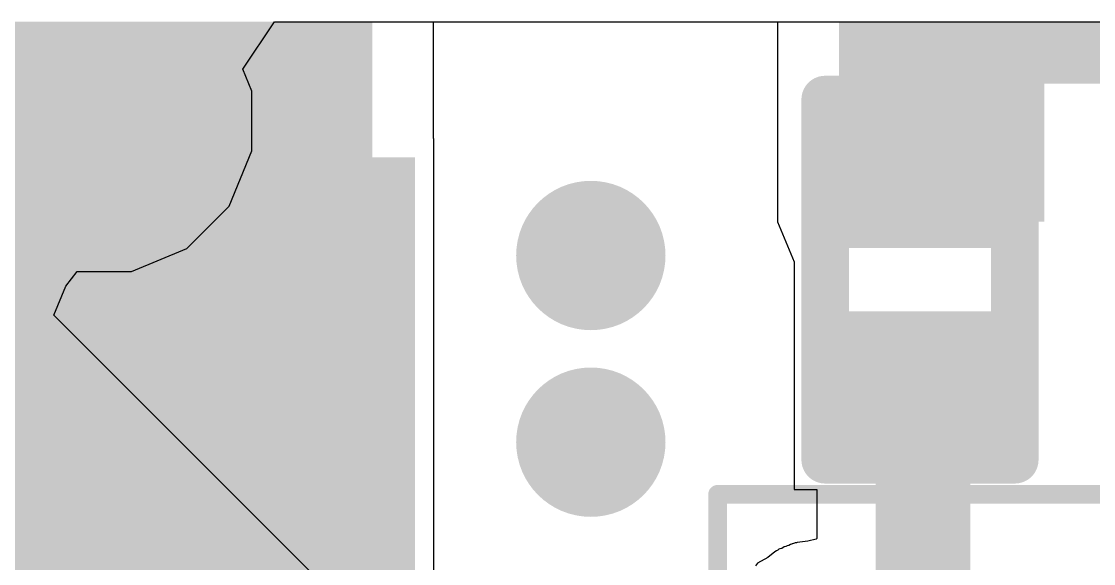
# Model space of a CAD drawing. Header units: inches. Extents: x -0.01 to 1.52, y -0.01 to 0.64.
# Drawn here: x 0.3941 to 0.5072, y 0.4248 to 0.482 of the extents above; entities that cross this region are included whole.
import ezdxf

# ---------------------------------------------------------------- set-up
doc = ezdxf.new("R2010")
doc.units = ezdxf.units.IN
doc.header["$MEASUREMENT"] = 0
for name, color, linetype in [('Bottom Layer', 5, 'Continuous'), ('Mechanical 15', 56, 'Continuous'), ('Top Layer', 1, 'Continuous'), ('Top Overlay', 2, 'Continuous'), ('Top Paste', 8, 'Continuous'), ('Top Solder', 216, 'Continuous'), ('Via Holes', 16, 'Continuous')]:
    doc.layers.add(name, color=color, linetype=linetype)

# ---------------------------------------------------------------- blocks, each defined once
blk = doc.blocks.new('IC_TPS63900DSKR_16')
at = {"layer": 'Mechanical 15'}
for points in [[(-0.0669291, -0.0590551, 0.0019685, 0.0019685, 0), (-0.0669291, 0.0590551, 0.0019685, 0.0019685, 0)], [(-0.0669291, 0.0590551, 0.0019685, 0.0019685, 0), (0.0669291, 0.0590551, 0.0019685, 0.0019685, 0)]]:
    blk.add_lwpolyline(points, format="xyseb", dxfattribs=at)
blk.add_lwpolyline([(-0.0674212, 0.0590551, 0.0009842, 0.0009842, 1), (-0.066437, 0.0590551, 0.0009842, 0.0009842, 1)], format="xyseb", close=True, dxfattribs=at)
blk.add_lwpolyline([(-0.0674212, 0.0590551, 0.0009842, 0.0009842, 1), (-0.066437, 0.0590551, 0.0009842, 0.0009842, 1)], format="xyseb", close=True, dxfattribs=at)
blk = doc.blocks.new('SMA_18')
at = {"layer": 'Top Layer'}
blk.add_hatch(color=1, dxfattribs=at).paths.add_polyline_path([(0.0295276, 0.03346455), (0.1279528, 0.03346455), (0.1279528, -0.03346455), (0.0295276, -0.03346455)])
at = {"layer": 'Top Paste'}
blk.add_hatch(color=8, dxfattribs=at).paths.add_polyline_path([(0.0295276, 0.03346455), (0.1279528, 0.03346455), (0.1279528, -0.03346455), (0.0295276, -0.03346455)])
at = {"layer": 'Top Solder'}
blk.add_hatch(color=216, dxfattribs=at).paths.add_polyline_path([(0.0255276, 0.03746455), (0.1319528, 0.03746455), (0.1319528, -0.03746455), (0.0255276, -0.03746455)])
blk = doc.blocks.new('R___0201_22')
at = {"layer": 'Top Layer'}
for points in [[(-0.01614165, 0.00728345), (-0.00551175, 0.00728345), (-0.00551175, -0.00728345), (-0.01614165, -0.00728345)], [(0.00551185, 0.00728345), (0.01614175, 0.00728345), (0.01614175, -0.00728345), (0.00551185, -0.00728345)]]:
    blk.add_hatch(color=1, dxfattribs=at).paths.add_polyline_path(points)
at = {"layer": 'Top Paste'}
for points in [[(-0.01614165, 0.00728345), (-0.00551175, 0.00728345), (-0.00551175, -0.00728345), (-0.01614165, -0.00728345)], [(0.00551185, 0.00728345), (0.01614175, 0.00728345), (0.01614175, -0.00728345), (0.00551185, -0.00728345)]]:
    blk.add_hatch(color=8, dxfattribs=at).paths.add_polyline_path(points)
at = {"layer": 'Top Solder'}
for points in [[(-0.01830705, 0.00944885), (-0.00334635, 0.00944885), (-0.00334635, -0.00944885), (-0.01830705, -0.00944885)], [(0.00334645, 0.00944885), (0.01830715, 0.00944885), (0.01830715, -0.00944885), (0.00334645, -0.00944885)]]:
    blk.add_hatch(color=216, dxfattribs=at).paths.add_polyline_path(points)
at = {"layer": 'Top Overlay'}
for points in [[(-0.019, 0.01, 0.005, 0.005, 0), (0.019, 0.01, 0.005, 0.005, 0)], [(-0.019, 0.01, 0.005, 0.005, 0), (-0.019, -0.01, 0.005, 0.005, 0)], [(0.019, 0.01, 0.005, 0.005, 0), (0.019, -0.01, 0.005, 0.005, 0)], [(-0.019, -0.01, 0.005, 0.005, 0), (0.019, -0.01, 0.005, 0.005, 0)]]:
    blk.add_lwpolyline(points, format="xyseb", dxfattribs=at)
for points in [[(-0.02025, 0.01, 0.0025, 0.0025, 1), (-0.01775, 0.01, 0.0025, 0.0025, 1)], [(-0.02025, 0.01, 0.0025, 0.0025, 1), (-0.01775, 0.01, 0.0025, 0.0025, 1)], [(0.01775, 0.01, 0.0025, 0.0025, 1), (0.02025, 0.01, 0.0025, 0.0025, 1)], [(0.01775, 0.01, 0.0025, 0.0025, 1), (0.02025, 0.01, 0.0025, 0.0025, 1)], [(-0.02025, -0.01, 0.0025, 0.0025, 1), (-0.01775, -0.01, 0.0025, 0.0025, 1)], [(-0.02025, -0.01, 0.0025, 0.0025, 1), (-0.01775, -0.01, 0.0025, 0.0025, 1)], [(0.01775, -0.01, 0.0025, 0.0025, 1), (0.02025, -0.01, 0.0025, 0.0025, 1)], [(0.01775, -0.01, 0.0025, 0.0025, 1), (0.02025, -0.01, 0.0025, 0.0025, 1)]]:
    blk.add_lwpolyline(points, format="xyseb", close=True, dxfattribs=at)

msp = doc.modelspace()

# ---------------------------------------------------------------- hatches: boundary and pattern name
at = {"layer": 'Bottom Layer'}
h = msp.add_hatch(color=5, dxfattribs=at)
edge = h.paths.add_edge_path()
edge.add_arc((0.4025591, 0.4714567), 0.007874, 0, 360)
h = msp.add_hatch(color=5, dxfattribs=at)
edge = h.paths.add_edge_path()
edge.add_arc((0.4541528, 0.4572717), 0.007874, 0, 360)
h = msp.add_hatch(color=5, dxfattribs=at)
edge = h.paths.add_edge_path()
edge.add_arc((0.4541528, 0.4375867), 0.007874, 0, 360)
at = {"layer": 'Top Layer'}
for points in [[(0.3877953, 0.4399606), (0.4311023, 0.4399606), (0.4311023, 0.4819474), (0.3877953, 0.4819474)], [(0.480315, 0.4608302), (0.5019684, 0.4608302), (0.5019684, 0.4819546), (0.480315, 0.4819546)], [(0.480315, 0.4753937), (0.5915354, 0.4753937), (0.5915354, 0.4819245), (0.480315, 0.4819245)], [(0.3326772, 0.3494094), (0.4311024, 0.3494094), (0.4311024, 0.4606298), (0.3326772, 0.4606298)]]:
    msp.add_hatch(color=1, dxfattribs=at).paths.add_polyline_path(points)
h = msp.add_hatch(color=1, dxfattribs=at)
edge = h.paths.add_edge_path()
edge.add_arc((0.4025591, 0.4714567), 0.007874, 0, 360)
h = msp.add_hatch(color=1, dxfattribs=at)
edge = h.paths.add_edge_path()
edge.add_arc((0.4541528, 0.4572717), 0.007874, 0, 360)
h = msp.add_hatch(color=1, dxfattribs=at)
edge = h.paths.add_edge_path()
edge.add_arc((0.4541528, 0.4375867), 0.007874, 0, 360)
at = {"layer": 'Via Holes'}
h = msp.add_hatch(color=7, dxfattribs=at)
edge = h.paths.add_edge_path()
edge.add_arc((0.4025591, 0.4714567), 0.003937, 0, 360)
h = msp.add_hatch(color=7, dxfattribs=at)
edge = h.paths.add_edge_path()
edge.add_arc((0.4541528, 0.4572717), 0.003937, 0, 360)
h = msp.add_hatch(color=7, dxfattribs=at)
edge = h.paths.add_edge_path()
edge.add_arc((0.4541528, 0.4375867), 0.003937, 0, 360)

# ---------------------------------------------------------------- linework, layer by layer
at = {"layer": 'Bottom Layer'}
for p, q in [((0.4174651, 0.4769305), (0.420806, 0.4819305)), ((0.420806, 0.4819305), (1.1417322, 0.4819304)), ((0.4184252, 0.4746127), (0.4174651, 0.4769305)), ((0.4184252, 0.4683007), (0.4184252, 0.4746127)), ((0.4160097, 0.4624693), (0.4184252, 0.4683007)), ((0.4115465, 0.4580061), (0.4160097, 0.4624693)), ((0.4057151, 0.4555906), (0.4115465, 0.4580061)), ((0.3987844, 0.4540528), (0.3999961, 0.4555906)), ((0.3999961, 0.4555906), (0.4057151, 0.4555906)), ((0.3975444, 0.4509712), (0.3987844, 0.4540528)), ((0.5521341, 0.2963816), (0.3975444, 0.4509712))]:
    msp.add_line(p, q, dxfattribs=at)
for points in [[(0.1338583, 0.4714567, 0.0059843, 0.0059843, 0), (0.4025591, 0.4714567, 0.0059843, 0.0059843, 0)], [(0.3809055, 0.4517717, 0.01, 0.01, 0), (0.5474951, 0.2851821, 0.01, 0.01, 0)]]:
    msp.add_lwpolyline(points, format="xyseb", dxfattribs=at)
msp.add_lwpolyline([(0.401063, 0.4714567, 0.0029921, 0.0029921, 1), (0.4040552, 0.4714567, 0.0029921, 0.0029921, 1)], format="xyseb", close=True, dxfattribs=at)
at = {"layer": 'Top Layer'}
for p, q in [((0.4375798, 0.4819305), (0.4738376, 0.4819305)), ((0.4375798, 0.469603), (0.4375798, 0.4819305)), ((0.4738376, 0.4819305), (0.4738376, 0.4608302)), ((0.4375944, 0.469603), (0.4375798, 0.469603)), ((0.4375944, 0.3907054), (0.4375944, 0.469603)), ((0.4738376, 0.4608302), (0.4755904, 0.4565986)), ((0.4755904, 0.4565986), (0.4755904, 0.4325986)), ((0.4755904, 0.4325986), (0.4779736, 0.4325986)), ((0.4779736, 0.4325986), (0.4779736, 0.4274364)), ((0.4779042, 0.4273753), (0.4770355, 0.4271379)), ((0.4779736, 0.4274364), (0.4779042, 0.4273753)), ((0.4737912, 0.426169), (0.4737125, 0.4261297)), ((0.4738598, 0.4261878), (0.4737912, 0.426169)), ((0.4739881, 0.4262872), (0.4738598, 0.4261878)), ((0.4740668, 0.4263265), (0.4739881, 0.4262872)), ((0.4742839, 0.4263858), (0.4740668, 0.4263265)), ((0.4745233, 0.4265458), (0.4742839, 0.4263858)), ((0.47472, 0.4265849), (0.4745233, 0.4265458)), ((0.4748382, 0.4266639), (0.47472, 0.4265849)), ((0.4750305, 0.4267022), (0.4748382, 0.4266639)), ((0.4751984, 0.4267979), (0.4750305, 0.4267022)), ((0.4753165, 0.4268373), (0.4751984, 0.4267979)), ((0.4753291, 0.4268389), (0.4753165, 0.4268373)), ((0.4753952, 0.4268766), (0.4753291, 0.4268389)), ((0.4755133, 0.426916), (0.4753952, 0.4268766)), ((0.4756401, 0.426932), (0.4755133, 0.426916)), ((0.4757102, 0.4269554), (0.4756401, 0.426932)), ((0.4758373, 0.4269715), (0.4757102, 0.4269554)), ((0.4759144, 0.4269971), (0.4758373, 0.4269715)), ((0.4770355, 0.4271379), (0.4759144, 0.4269971)), ((0.4728211, 0.4254419), (0.4717428, 0.4248269)), ((0.4735596, 0.4260139), (0.4728211, 0.4254419)), ((0.4735695, 0.4260188), (0.4735596, 0.4260139)), ((0.4737125, 0.4261297), (0.4735695, 0.4260188)), ((0.4717428, 0.4248269), (0.471519, 0.4245384))]:
    msp.add_line(p, q, dxfattribs=at)
for points in [[(0.4888581, 0.4438978, 0.01, 0.01, 0), (0.4891731, 0.4435828, 0.01, 0.01, 0)], [(0.4891731, 0.3927165, 0.01, 0.01, 0), (0.4891731, 0.4435828, 0.01, 0.01, 0)]]:
    msp.add_lwpolyline(points, format="xyseb", dxfattribs=at)
for points in [[(0.4863581, 0.4438978, 0.005, 0.005, 1), (0.4913581, 0.4438978, 0.005, 0.005, 1)], [(0.4866731, 0.4435828, 0.005, 0.005, 1), (0.4916731, 0.4435828, 0.005, 0.005, 1)], [(0.4866731, 0.4435828, 0.005, 0.005, 1), (0.4916731, 0.4435828, 0.005, 0.005, 1)]]:
    msp.add_lwpolyline(points, format="xyseb", close=True, dxfattribs=at)

# ---------------------------------------------------------------- block references
for name, p in [('SMA_18', (0.3036573, 0.4301542)), ('IC_TPS63900DSKR_16', (0.5344487, 0.3730315))]:
    msp.add_blockref(name, p)
at = {"rotation": 90}
msp.add_blockref('R___0201_22', (0.4888581, 0.4547245), dxfattribs=at)

doc.saveas('drawing.dxf')
